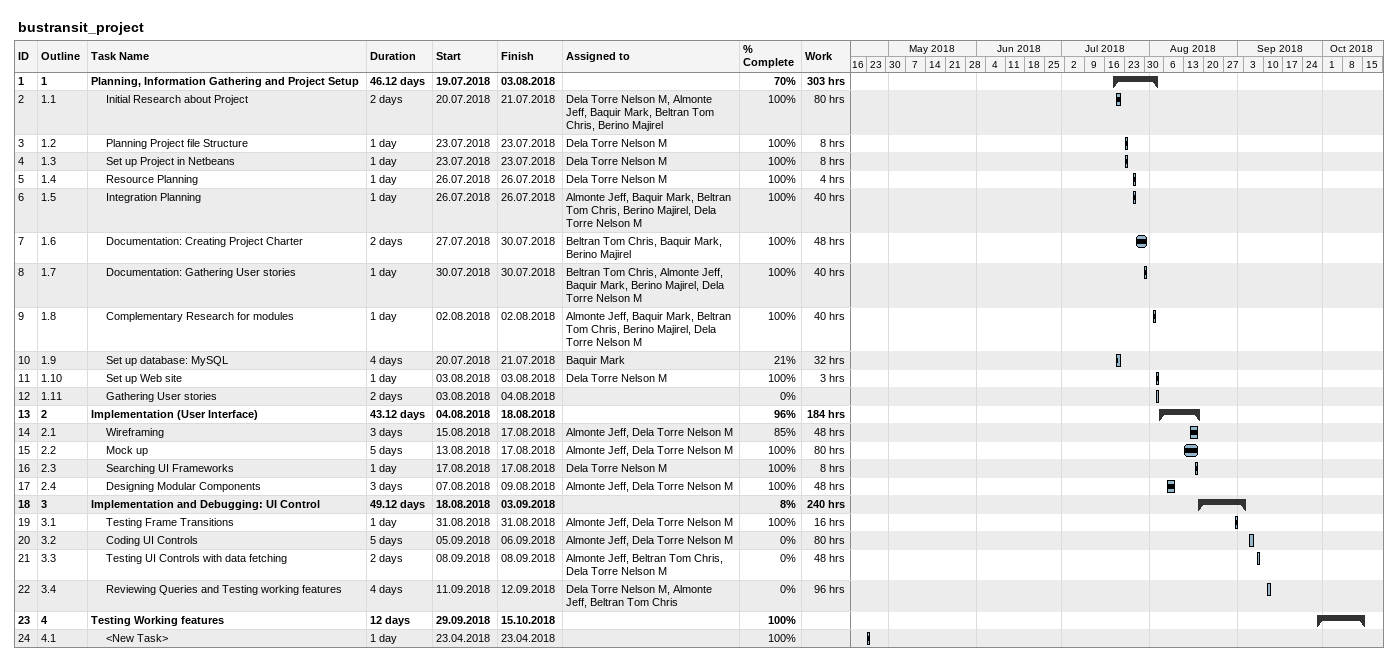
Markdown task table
bustransit_project

| ID | WBS | Task | Duration | Start | Finish | Resources | % complete | Work (h) |
|---|---|---|---|---|---|---|---|---|
| 1 | 1 | **Planning, Information Gathering and Project Setup** | 46.12d | 2018-07-19 | 2018-08-03 |  | 70 | 303 |
| 2 | 1.1 | Initial Research about Project | 2d | 2018-07-20 | 2018-07-21 | Dela Torre Nelson M, Almonte Jeff, Baquir Mark, Beltran Tom Chris, Berino Majirel | 100 | 80 |
| 3 | 1.2 | Planning Project file Structure | 1d | 2018-07-23 | 2018-07-23 | Dela Torre Nelson M | 100 | 8 |
| 4 | 1.3 | Set up Project in Netbeans | 1d | 2018-07-23 | 2018-07-23 | Dela Torre Nelson M | 100 | 8 |
| 5 | 1.4 | Resource Planning | 1d | 2018-07-26 | 2018-07-26 | Dela Torre Nelson M | 100 | 4 |
| 6 | 1.5 | Integration Planning | 1d | 2018-07-26 | 2018-07-26 | Almonte Jeff, Baquir Mark, Beltran Tom Chris, Berino Majirel, Dela Torre Nelson M | 100 | 40 |
| 7 | 1.6 | Documentation: Creating Project Charter | 2d | 2018-07-27 | 2018-07-30 | Beltran Tom Chris, Baquir Mark, Berino Majirel | 100 | 48 |
| 8 | 1.7 | Documentation: Gathering User stories | 1d | 2018-07-30 | 2018-07-30 | Beltran Tom Chris, Almonte Jeff, Baquir Mark, Berino Majirel, Dela Torre Nelson M | 100 | 40 |
| 9 | 1.8 | Complementary Research for modules | 1d | 2018-08-02 | 2018-08-02 | Almonte Jeff, Baquir Mark, Beltran Tom Chris, Berino Majirel, Dela Torre Nelson M | 100 | 40 |
| 10 | 1.9 | Set up database: MySQL | 4d | 2018-07-20 | 2018-07-21 | Baquir Mark | 21 | 32 |
| 11 | 1.10 | Set up Web site | 1d | 2018-08-03 | 2018-08-03 | Dela Torre Nelson M | 100 | 3 |
| 12 | 1.11 | Gathering User stories | 2d | 2018-08-03 | 2018-08-04 |  | 0 |  |
| 13 | 2 | **Implementation (User Interface)** | 43.12d | 2018-08-04 | 2018-08-18 |  | 96 | 184 |
| 14 | 2.1 | Wireframing | 3d | 2018-08-15 | 2018-08-17 | Almonte Jeff, Dela Torre Nelson M | 85 | 48 |
| 15 | 2.2 | Mock up | 5d | 2018-08-13 | 2018-08-17 | Almonte Jeff, Dela Torre Nelson M | 100 | 80 |
| 16 | 2.3 | Searching UI Frameworks | 1d | 2018-08-17 | 2018-08-17 | Dela Torre Nelson M | 100 | 8 |
| 17 | 2.4 | Designing Modular Components | 3d | 2018-08-07 | 2018-08-09 | Almonte Jeff, Dela Torre Nelson M | 100 | 48 |
| 18 | 3 | **Implementation and Debugging: UI Control** | 49.12d | 2018-08-18 | 2018-09-03 |  | 8 | 240 |
| 19 | 3.1 | Testing Frame Transitions | 1d | 2018-08-31 | 2018-08-31 | Almonte Jeff, Dela Torre Nelson M | 100 | 16 |
| 20 | 3.2 | Coding UI Controls | 5d | 2018-09-05 | 2018-09-06 | Almonte Jeff, Dela Torre Nelson M | 0 | 80 |
| 21 | 3.3 | Testing UI Controls with data fetching | 2d | 2018-09-08 | 2018-09-08 | Almonte Jeff, Beltran Tom Chris, Dela Torre Nelson M | 0 | 48 |
| 22 | 3.4 | Reviewing Queries and Testing working features | 4d | 2018-09-11 | 2018-09-12 | Dela Torre Nelson M, Almonte Jeff, Beltran Tom Chris | 0 | 96 |
| 23 | 4 | **Testing Working features** | 12d | 2018-09-29 | 2018-10-15 |  | 100 |  |
| 24 | 4.1 | <New Task> | 1d | 2018-04-23 | 2018-04-23 |  | 100 |  |
